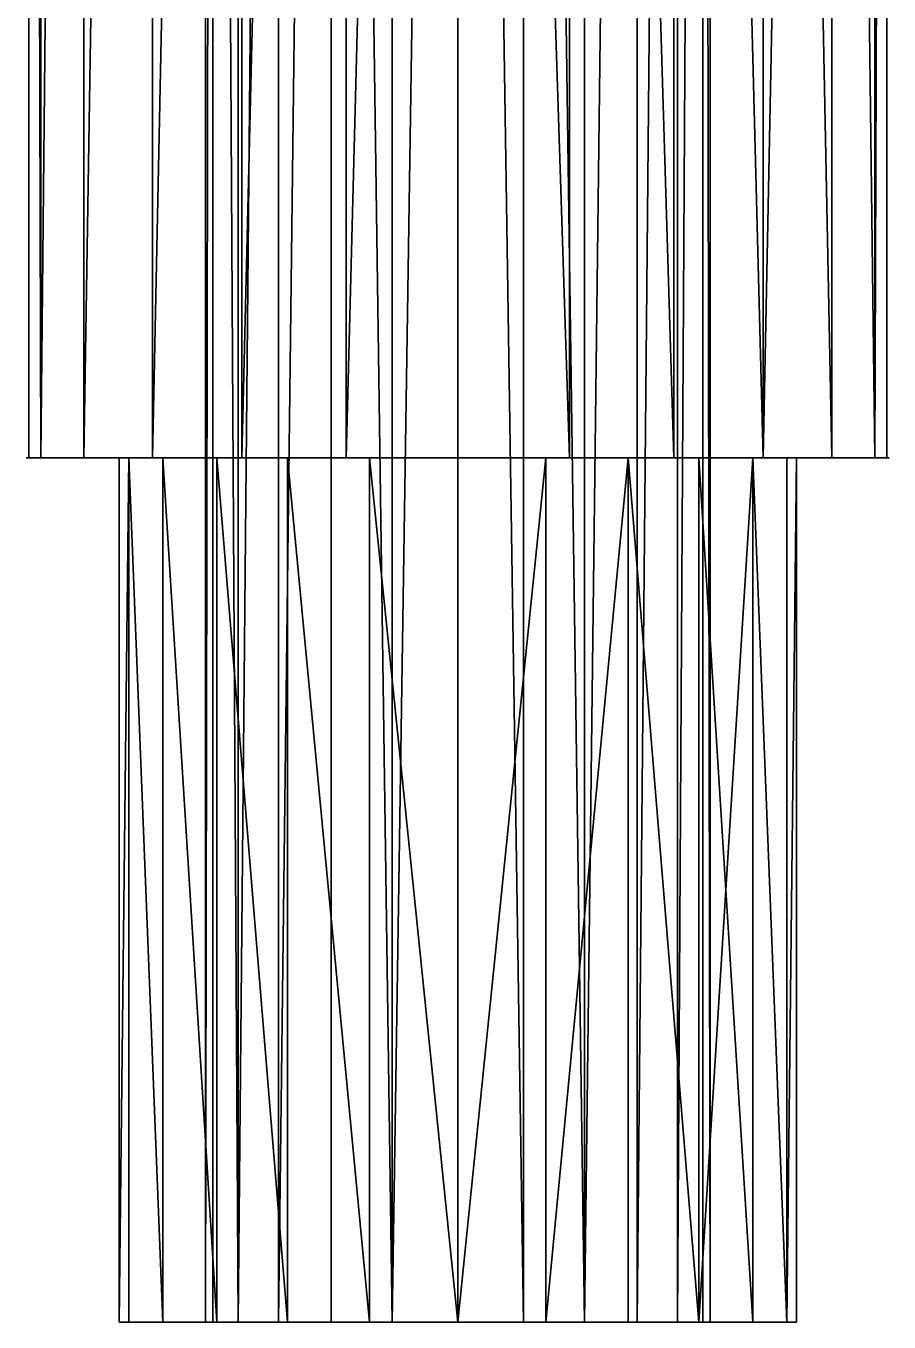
# Model space of a CAD drawing. Extents: x -0.5 to 0.5, y -1.49 to 1.51.
# Drawn here: x -0.505 to -0.005, y -1.493 to -0.743 of the extents above; entities that cross this region are included whole.
import ezdxf

# ---------------------------------------------------------------- set-up
doc = ezdxf.new("R2010")
doc.units = 0
doc.layers.get('0').update_dxf_attribs({"color": 13, "linetype": 'CONTINUOUS'})

msp = doc.modelspace()

# ---------------------------------------------------------------- linework, layer by layer
at = {"color": 73}
for p, q in [((-0.5031, 1.50665, 0.26172), (-0.5031, -0.99335, 0.26172)), ((-0.5031, 1.50665, 0.23828), (-0.5031, -0.99335, 0.23828)), ((-0.47115, 1.50665, 0.125), (-0.47115, -0.99335, 0.125)), ((-0.40083, -1.49335, 0.25502), (-0.40083, 1.00665, 0.25502)), ((-0.40083, -1.49335, 0.24498), (-0.40083, 1.00665, 0.24498)), ((-0.38182, -1.49335, 0.17658), (-0.38182, 1.00665, 0.17658)), ((-0.25465, -1.49335, 0.10316), (-0.25465, 1.00665, 0.10316)), ((-0.25465, 1.00665), (-0.25465, -0.99335)), ((-0.12748, -1.49335, 0.32342), (-0.12748, 1.00665, 0.32342)), ((-0.10847, -1.49335, 0.24498), (-0.10847, 1.00665, 0.24498)), ((-0.10847, -1.49335, 0.25502), (-0.10847, 1.00665, 0.25502)), ((-0.07787, 1.00665, 0.42678), (-0.07787, -0.99335, 0.42678)), ((-0.00619, 1.00665, 0.23828), (-0.00619, -0.99335, 0.23828)), ((-0.00619, 1.00665, 0.26172), (-0.00619, -0.99335, 0.26172)), ((-0.5031, -0.99335, 0.23828), (-0.5031, -0.99335, 0.26172)), ((-0.45083, -0.99335, 0.2583), (-0.45083, -0.99335, 0.2417)), ((-0.45083, -0.99335, 0.2583), (-0.45083, -1.49335, 0.2583)), ((-0.45083, -0.99335, 0.2417), (-0.45083, -1.49335, 0.2417)), ((-0.42549, -0.99335, 0.15136), (-0.42549, -1.49335, 0.15136)), ((-0.25465, -0.99335, 0.05273), (-0.25465, -1.49335, 0.05273)), ((-0.11516, -0.99335, 0.38949), (-0.11516, -1.49335, 0.38949)), ((-0.05847, -0.99335, 0.2417), (-0.05847, -0.99335, 0.2583)), ((-0.05847, -0.99335, 0.2417), (-0.05847, -1.49335, 0.2417)), ((-0.05847, -0.99335, 0.2583), (-0.05847, -1.49335, 0.2583)), ((-0.00619, -0.99335, 0.23828), (-0.00619, -0.99335, 0.26172)), ((-0.45083, -1.49335, 0.2583), (-0.45083, -1.49335, 0.2417)), ((-0.40083, -1.49335, 0.25502), (-0.40083, -1.49335, 0.24498)), ((-0.10847, -1.49335, 0.24498), (-0.10847, -1.49335, 0.25502)), ((-0.05847, -1.49335, 0.2417), (-0.05847, -1.49335, 0.2583))]:
    msp.add_line(p, q, dxfattribs=at)
for p, q in [((-0.49613, 1.50665, 0.1853), (-0.49613, -0.99335, 0.1853)), ((-0.49613, 1.50665, 0.3147), (-0.49613, -0.99335, 0.3147)), ((-0.47115, 1.50665, 0.375), (-0.47115, -0.99335, 0.375)), ((-0.43142, 1.50665, 0.07322), (-0.43142, -0.99335, 0.07322)), ((-0.43142, 1.50665, 0.42678), (-0.43142, -0.99335, 0.42678)), ((-0.37965, 1.50665, 0.03349), (-0.37965, -0.99335, 0.03349)), ((-0.37965, 1.50665, 0.46651), (-0.37965, -0.99335, 0.46651)), ((-0.31935, 1.50665, 0.49148), (-0.31935, -0.99335, 0.49148)), ((-0.31935, 1.50665, 0.00852), (-0.31935, -0.99335, 0.00852)), ((-0.39648, -1.49335, 0.288), (-0.39648, 1.00665, 0.288)), ((-0.39648, -1.49335, 0.212), (-0.39648, 1.00665, 0.212)), ((-0.38182, -1.49335, 0.32342), (-0.38182, 1.00665, 0.32342)), ((-0.35848, -1.49335, 0.35383), (-0.35848, 1.00665, 0.35383)), ((-0.35848, -1.49335, 0.14617), (-0.35848, 1.00665, 0.14617)), ((-0.32807, -1.49335, 0.37717), (-0.32807, 1.00665, 0.37717)), ((-0.32807, -1.49335, 0.12283), (-0.32807, 1.00665, 0.12283)), ((-0.29265, -1.49335, 0.39184), (-0.29265, 1.00665, 0.39184)), ((-0.29265, -1.49335, 0.10816), (-0.29265, 1.00665, 0.10816)), ((-0.25465, -1.49335, 0.39684), (-0.25465, 1.00665, 0.39684)), ((-0.25465, 1.00665, 0.5), (-0.25465, -0.99335, 0.5)), ((-0.21664, -1.49335, 0.39184), (-0.21664, 1.00665, 0.39184)), ((-0.21664, -1.49335, 0.10816), (-0.21664, 1.00665, 0.10816)), ((-0.18994, 1.00665, 0.49148), (-0.18994, -0.99335, 0.49148)), ((-0.18994, 1.00665, 0.00852), (-0.18994, -0.99335, 0.00852)), ((-0.18123, -1.49335, 0.37717), (-0.18123, 1.00665, 0.37717)), ((-0.18123, -1.49335, 0.12283), (-0.18123, 1.00665, 0.12283)), ((-0.15082, -1.49335, 0.35383), (-0.15082, 1.00665, 0.35383)), ((-0.15082, -1.49335, 0.14617), (-0.15082, 1.00665, 0.14617)), ((-0.12965, 1.00665, 0.46651), (-0.12965, -0.99335, 0.46651)), ((-0.12965, 1.00665, 0.03349), (-0.12965, -0.99335, 0.03349)), ((-0.12748, -1.49335, 0.17658), (-0.12748, 1.00665, 0.17658)), ((-0.11281, -1.49335, 0.212), (-0.11281, 1.00665, 0.212)), ((-0.11281, -1.49335, 0.288), (-0.11281, 1.00665, 0.288)), ((-0.07787, 1.00665, 0.07322), (-0.07787, -0.99335, 0.07322)), ((-0.03814, 1.00665, 0.375), (-0.03814, -0.99335, 0.375)), ((-0.03814, 1.00665, 0.125), (-0.03814, -0.99335, 0.125)), ((-0.01317, 1.00665, 0.1853), (-0.01317, -0.99335, 0.1853)), ((-0.01317, 1.00665, 0.3147), (-0.01317, -0.99335, 0.3147)), ((-0.4452, -0.99335, 0.30106), (-0.4452, -1.49335, 0.30106)), ((-0.4452, -0.99335, 0.19894), (-0.4452, -1.49335, 0.19894)), ((-0.42549, -0.99335, 0.34864), (-0.42549, -1.49335, 0.34864)), ((-0.39414, -0.99335, 0.38949), (-0.39414, -1.49335, 0.38949)), ((-0.39414, -0.99335, 0.11051), (-0.39414, -1.49335, 0.11051)), ((-0.35328, -0.99335, 0.42084), (-0.35328, -1.49335, 0.42084)), ((-0.35328, -0.99335, 0.07916), (-0.35328, -1.49335, 0.07916)), ((-0.30571, -0.99335, 0.44055), (-0.30571, -1.49335, 0.44055)), ((-0.30571, -0.99335, 0.05945), (-0.30571, -1.49335, 0.05945)), ((-0.25465, -0.99335, 0.44727), (-0.25465, -1.49335, 0.44727)), ((-0.20359, -0.99335, 0.05945), (-0.20359, -1.49335, 0.05945)), ((-0.20359, -0.99335, 0.44055), (-0.20359, -1.49335, 0.44055)), ((-0.15601, -0.99335, 0.07916), (-0.15601, -1.49335, 0.07916)), ((-0.15601, -0.99335, 0.42084), (-0.15601, -1.49335, 0.42084)), ((-0.11516, -0.99335, 0.11051), (-0.11516, -1.49335, 0.11051)), ((-0.08381, -0.99335, 0.15136), (-0.08381, -1.49335, 0.15136)), ((-0.08381, -0.99335, 0.34864), (-0.08381, -1.49335, 0.34864)), ((-0.0641, -0.99335, 0.19894), (-0.0641, -1.49335, 0.19894)), ((-0.0641, -0.99335, 0.30106), (-0.0641, -1.49335, 0.30106))]:
    msp.add_line(p, q)
for points in [[(-0.05847, -0.99335, 0.2583), (-0.0641, -0.99335, 0.30106), (-0.08381, -0.99335, 0.34864), (-0.11516, -0.99335, 0.38949), (-0.15601, -0.99335, 0.42084), (-0.20359, -0.99335, 0.44055), (-0.25465, -0.99335, 0.44727), (-0.30571, -0.99335, 0.44055), (-0.35328, -0.99335, 0.42084), (-0.39414, -0.99335, 0.38949), (-0.42549, -0.99335, 0.34864), (-0.4452, -0.99335, 0.30106), (-0.45083, -0.99335, 0.2583)], [(-0.45083, -0.99335, 0.2417), (-0.4452, -0.99335, 0.19894), (-0.42549, -0.99335, 0.15136), (-0.39414, -0.99335, 0.11051), (-0.35328, -0.99335, 0.07916), (-0.30571, -0.99335, 0.05945), (-0.25465, -0.99335, 0.05273)], [(-0.25465, -0.99335, 0.05273), (-0.20359, -0.99335, 0.05945), (-0.15601, -0.99335, 0.07916), (-0.11516, -0.99335, 0.11051), (-0.08381, -0.99335, 0.15136), (-0.0641, -0.99335, 0.19894), (-0.05847, -0.99335, 0.2417)], [(-0.05847, -1.49335, 0.2583), (-0.0641, -1.49335, 0.30106), (-0.08381, -1.49335, 0.34864), (-0.11516, -1.49335, 0.38949), (-0.15601, -1.49335, 0.42084), (-0.20359, -1.49335, 0.44055), (-0.25465, -1.49335, 0.44727), (-0.30571, -1.49335, 0.44055), (-0.35328, -1.49335, 0.42084), (-0.39414, -1.49335, 0.38949), (-0.42549, -1.49335, 0.34864), (-0.4452, -1.49335, 0.30106), (-0.45083, -1.49335, 0.2583)], [(-0.45083, -1.49335, 0.2417), (-0.4452, -1.49335, 0.19894), (-0.42549, -1.49335, 0.15136), (-0.39414, -1.49335, 0.11051), (-0.35328, -1.49335, 0.07916), (-0.30571, -1.49335, 0.05945), (-0.25465, -1.49335, 0.05273)], [(-0.10847, -1.49335, 0.25502), (-0.11281, -1.49335, 0.288), (-0.12748, -1.49335, 0.32342), (-0.15082, -1.49335, 0.35383), (-0.18123, -1.49335, 0.37717), (-0.21664, -1.49335, 0.39184), (-0.25465, -1.49335, 0.39684), (-0.29265, -1.49335, 0.39184), (-0.32807, -1.49335, 0.37717), (-0.35848, -1.49335, 0.35383), (-0.38182, -1.49335, 0.32342), (-0.39648, -1.49335, 0.288), (-0.40083, -1.49335, 0.25502)], [(-0.40083, -1.49335, 0.24498), (-0.39648, -1.49335, 0.212), (-0.38182, -1.49335, 0.17658), (-0.35848, -1.49335, 0.14617), (-0.32807, -1.49335, 0.12283), (-0.29265, -1.49335, 0.10816), (-0.25465, -1.49335, 0.10316)], [(-0.25465, -1.49335, 0.05273), (-0.20359, -1.49335, 0.05945), (-0.15601, -1.49335, 0.07916), (-0.11516, -1.49335, 0.11051), (-0.08381, -1.49335, 0.15136), (-0.0641, -1.49335, 0.19894), (-0.05847, -1.49335, 0.2417)], [(-0.25465, -1.49335, 0.10316), (-0.21664, -1.49335, 0.10816), (-0.18123, -1.49335, 0.12283), (-0.15082, -1.49335, 0.14617), (-0.12748, -1.49335, 0.17658), (-0.11281, -1.49335, 0.212), (-0.10847, -1.49335, 0.24498)]]:
    msp.add_polyline3d(points, dxfattribs=at)
at = {"color": 73, "extrusion": (1.44867e-15, 1, 8.72636e-17)}
msp.add_arc((0.25465, 0.25, -0.99335), 0.25, 357.29815, 2.70185, dxfattribs=at)
at = {"color": 73, "extrusion": (1.44867e-15, 1, -8.72636e-17)}
msp.add_arc((0.25465, 0.25, -0.99335), 0.25, 2.70185, 177.29815, dxfattribs=at)
at = {"color": 73, "extrusion": (3.88578e-16, 1, 0)}
msp.add_arc((0.25465, 0.25, -0.99335), 0.25, 270, 357.29815, dxfattribs=at)
at = {"color": 73, "extrusion": (-6.52249e-15, 1, 3.1952e-16)}
msp.add_arc((0.25465, 0.25, -0.99335), 0.25, 182.70185, 270, dxfattribs=at)

# ---------------------------------------------------------------- meshes
at = {"color": 73}
mesh = msp.add_polyface(dxfattribs=at)
corners = [(-0.49613, -0.99335, 0.3147), (-0.5031, 1.50665, 0.26172), (-0.5031, -0.99335, 0.26172), (-0.49613, 1.50665, 0.3147)]
mesh.append_faces([[corners[k] for k in face] for face in [(0, 1, 2), (1, 0, 3)]], dxfattribs={"vtx0": -1, "color": 73})
mesh = msp.add_polyface(dxfattribs=at)
corners = [(-0.5031, 1.50665, 0.26172), (-0.5031, -0.99335, 0.23828), (-0.5031, -0.99335, 0.26172), (-0.5031, 1.50665, 0.23828)]
mesh.append_faces([[corners[k] for k in face] for face in [(0, 1, 2), (1, 0, 3)]], dxfattribs={"vtx0": -1, "color": 73})
mesh = msp.add_polyface(dxfattribs=at)
corners = [(-0.5031, 1.50665, 0.23828), (-0.49613, -0.99335, 0.1853), (-0.5031, -0.99335, 0.23828), (-0.49613, 1.50665, 0.1853)]
mesh.append_faces([[corners[k] for k in face] for face in [(0, 1, 2), (1, 0, 3)]], dxfattribs={"vtx0": -1, "color": 73})
mesh = msp.add_polyface(dxfattribs=at)
corners = [(-0.49613, -0.99335, 0.1853), (-0.47115, 1.50665, 0.125), (-0.47115, -0.99335, 0.125), (-0.49613, 1.50665, 0.1853)]
mesh.append_faces([[corners[k] for k in face] for face in [(0, 1, 2), (1, 0, 3)]], dxfattribs={"vtx0": -1, "color": 73})
mesh = msp.add_polyface(dxfattribs=at)
corners = [(-0.47115, 1.50665, 0.375), (-0.49613, -0.99335, 0.3147), (-0.47115, -0.99335, 0.375), (-0.49613, 1.50665, 0.3147)]
mesh.append_faces([[corners[k] for k in face] for face in [(0, 1, 2), (1, 0, 3)]], dxfattribs={"vtx0": -1, "color": 73})
mesh = msp.add_polyface(dxfattribs=at)
corners = [(-0.47115, -0.99335, 0.125), (-0.43142, 1.50665, 0.07322), (-0.43142, -0.99335, 0.07322), (-0.47115, 1.50665, 0.125)]
mesh.append_faces([[corners[k] for k in face] for face in [(0, 1, 2), (1, 0, 3)]], dxfattribs={"vtx0": -1, "color": 73})
mesh = msp.add_polyface(dxfattribs=at)
corners = [(-0.43142, 1.50665, 0.42678), (-0.47115, -0.99335, 0.375), (-0.43142, -0.99335, 0.42678), (-0.47115, 1.50665, 0.375)]
mesh.append_faces([[corners[k] for k in face] for face in [(0, 1, 2), (1, 0, 3)]], dxfattribs={"vtx0": -1, "color": 73})
mesh = msp.add_polyface(dxfattribs=at)
corners = [(-0.37965, 1.50665, 0.03349), (-0.43142, -0.99335, 0.07322), (-0.43142, 1.50665, 0.07322), (-0.37965, -0.99335, 0.03349)]
mesh.append_faces([[corners[k] for k in face] for face in [(0, 1, 2), (1, 0, 3)]], dxfattribs={"vtx0": -1, "color": 73})
mesh = msp.add_polyface(dxfattribs=at)
corners = [(-0.43142, -0.99335, 0.42678), (-0.37965, 1.50665, 0.46651), (-0.43142, 1.50665, 0.42678), (-0.37965, -0.99335, 0.46651)]
mesh.append_faces([[corners[k] for k in face] for face in [(0, 1, 2), (1, 0, 3)]], dxfattribs={"vtx0": -1, "color": 73})
mesh = msp.add_polyface(dxfattribs=at)
corners = [(-0.31935, 1.50665, 0.00852), (-0.37965, -0.99335, 0.03349), (-0.37965, 1.50665, 0.03349), (-0.31935, -0.99335, 0.00852)]
mesh.append_faces([[corners[k] for k in face] for face in [(0, 1, 2), (1, 0, 3)]], dxfattribs={"vtx0": -1, "color": 73})
mesh = msp.add_polyface(dxfattribs=at)
corners = [(-0.37965, -0.99335, 0.46651), (-0.31935, 1.50665, 0.49148), (-0.37965, 1.50665, 0.46651), (-0.31935, -0.99335, 0.49148)]
mesh.append_faces([[corners[k] for k in face] for face in [(0, 1, 2), (1, 0, 3)]], dxfattribs={"vtx0": -1, "color": 73})
mesh = msp.add_polyface(dxfattribs=at)
corners = [(-0.31935, -0.99335, 0.49148), (-0.25465, 1.50665, 0.5), (-0.31935, 1.50665, 0.49148), (-0.25465, -0.99335, 0.5), (-0.25465, 1.00665, 0.5)]
mesh.append_faces([[corners[k] for k in face] for face in [(0, 1, 2), (1, 3, 4)]], dxfattribs={"vtx0": -1, "color": 73})
mesh.append_faces([[corners[k] for k in face] for face in [(1, 0, 3)]], dxfattribs={"vtx0": -1, "vtx2": -1, "color": 73})
mesh = msp.add_polyface(dxfattribs=at)
corners = [(-0.25465, 1.50665), (-0.31935, -0.99335, 0.00852), (-0.31935, 1.50665, 0.00852), (-0.25465, -0.99335), (-0.25465, 1.00665)]
mesh.append_faces([[corners[k] for k in face] for face in [(0, 1, 2), (3, 0, 4)]], dxfattribs={"vtx0": -1, "color": 73})
mesh.append_faces([[corners[k] for k in face] for face in [(1, 0, 3)]], dxfattribs={"vtx0": -1, "vtx1": -1, "color": 73})
mesh = msp.add_polyface(dxfattribs=at)
corners = [(-0.40083, -1.49335, 0.25502), (-0.39648, 1.00665, 0.288), (-0.39648, -1.49335, 0.288), (-0.40083, 1.00665, 0.25502)]
mesh.append_faces([[corners[k] for k in face] for face in [(0, 1, 2), (1, 0, 3)]], dxfattribs={"vtx0": -1, "color": 73})
mesh = msp.add_polyface(dxfattribs=at)
corners = [(-0.40083, 1.00665, 0.24498), (-0.40083, -1.49335, 0.25502), (-0.40083, -1.49335, 0.24498), (-0.40083, 1.00665, 0.25502)]
mesh.append_faces([[corners[k] for k in face] for face in [(0, 1, 2), (1, 0, 3)]], dxfattribs={"vtx0": -1, "color": 73})
mesh = msp.add_polyface(dxfattribs=at)
corners = [(-0.39648, 1.00665, 0.212), (-0.40083, -1.49335, 0.24498), (-0.39648, -1.49335, 0.212), (-0.40083, 1.00665, 0.24498)]
mesh.append_faces([[corners[k] for k in face] for face in [(0, 1, 2), (1, 0, 3)]], dxfattribs={"vtx0": -1, "color": 73})
mesh = msp.add_polyface(dxfattribs=at)
corners = [(-0.39648, 1.00665, 0.288), (-0.38182, -1.49335, 0.32342), (-0.39648, -1.49335, 0.288), (-0.38182, 1.00665, 0.32342)]
mesh.append_faces([[corners[k] for k in face] for face in [(0, 1, 2), (1, 0, 3)]], dxfattribs={"vtx0": -1, "color": 73})
mesh = msp.add_polyface(dxfattribs=at)
corners = [(-0.38182, -1.49335, 0.17658), (-0.39648, 1.00665, 0.212), (-0.39648, -1.49335, 0.212), (-0.38182, 1.00665, 0.17658)]
mesh.append_faces([[corners[k] for k in face] for face in [(0, 1, 2), (1, 0, 3)]], dxfattribs={"vtx0": -1, "color": 73})
mesh = msp.add_polyface(dxfattribs=at)
corners = [(-0.38182, -1.49335, 0.32342), (-0.35848, 1.00665, 0.35383), (-0.35848, -1.49335, 0.35383), (-0.38182, 1.00665, 0.32342)]
mesh.append_faces([[corners[k] for k in face] for face in [(0, 1, 2), (1, 0, 3)]], dxfattribs={"vtx0": -1, "color": 73})
mesh = msp.add_polyface(dxfattribs=at)
corners = [(-0.35848, 1.00665, 0.14617), (-0.38182, -1.49335, 0.17658), (-0.35848, -1.49335, 0.14617), (-0.38182, 1.00665, 0.17658)]
mesh.append_faces([[corners[k] for k in face] for face in [(0, 1, 2), (1, 0, 3)]], dxfattribs={"vtx0": -1, "color": 73})
mesh = msp.add_polyface(dxfattribs=at)
corners = [(-0.32807, 1.00665, 0.37717), (-0.35848, -1.49335, 0.35383), (-0.35848, 1.00665, 0.35383), (-0.32807, -1.49335, 0.37717)]
mesh.append_faces([[corners[k] for k in face] for face in [(0, 1, 2), (1, 0, 3)]], dxfattribs={"vtx0": -1, "color": 73})
mesh = msp.add_polyface(dxfattribs=at)
corners = [(-0.35848, -1.49335, 0.14617), (-0.32807, 1.00665, 0.12283), (-0.35848, 1.00665, 0.14617), (-0.32807, -1.49335, 0.12283)]
mesh.append_faces([[corners[k] for k in face] for face in [(0, 1, 2), (1, 0, 3)]], dxfattribs={"vtx0": -1, "color": 73})
mesh = msp.add_polyface(dxfattribs=at)
corners = [(-0.32807, 1.00665, 0.37717), (-0.29265, -1.49335, 0.39184), (-0.32807, -1.49335, 0.37717), (-0.29265, 1.00665, 0.39184)]
mesh.append_faces([[corners[k] for k in face] for face in [(0, 1, 2), (1, 0, 3)]], dxfattribs={"vtx0": -1, "color": 73})
mesh = msp.add_polyface(dxfattribs=at)
corners = [(-0.29265, -1.49335, 0.10816), (-0.32807, 1.00665, 0.12283), (-0.32807, -1.49335, 0.12283), (-0.29265, 1.00665, 0.10816)]
mesh.append_faces([[corners[k] for k in face] for face in [(0, 1, 2), (1, 0, 3)]], dxfattribs={"vtx0": -1, "color": 73})
mesh = msp.add_polyface(dxfattribs=at)
corners = [(-0.25465, 1.00665, 0.39684), (-0.29265, -1.49335, 0.39184), (-0.29265, 1.00665, 0.39184), (-0.25465, -1.49335, 0.39684)]
mesh.append_faces([[corners[k] for k in face] for face in [(0, 1, 2), (1, 0, 3)]], dxfattribs={"vtx0": -1, "color": 73})
mesh = msp.add_polyface(dxfattribs=at)
corners = [(-0.29265, -1.49335, 0.10816), (-0.25465, 1.00665, 0.10316), (-0.29265, 1.00665, 0.10816), (-0.25465, -1.49335, 0.10316)]
mesh.append_faces([[corners[k] for k in face] for face in [(0, 1, 2), (1, 0, 3)]], dxfattribs={"vtx0": -1, "color": 73})
mesh = msp.add_polyface(dxfattribs=at)
corners = [(-0.18994, -0.99335, 0.49148), (-0.25465, 1.00665, 0.5), (-0.25465, -0.99335, 0.5), (-0.18994, 1.00665, 0.49148)]
mesh.append_faces([[corners[k] for k in face] for face in [(0, 1, 2), (1, 0, 3)]], dxfattribs={"vtx0": -1, "color": 73})
mesh = msp.add_polyface(dxfattribs=at)
corners = [(-0.25465, 1.00665), (-0.18994, -0.99335, 0.00852), (-0.25465, -0.99335), (-0.18994, 1.00665, 0.00852)]
mesh.append_faces([[corners[k] for k in face] for face in [(0, 1, 2), (1, 0, 3)]], dxfattribs={"vtx0": -1, "color": 73})
mesh = msp.add_polyface(dxfattribs=at)
corners = [(-0.25465, 1.00665, 0.39684), (-0.21664, -1.49335, 0.39184), (-0.25465, -1.49335, 0.39684), (-0.21664, 1.00665, 0.39184)]
mesh.append_faces([[corners[k] for k in face] for face in [(0, 1, 2), (1, 0, 3)]], dxfattribs={"vtx0": -1, "color": 73})
mesh = msp.add_polyface(dxfattribs=at)
corners = [(-0.21664, -1.49335, 0.10816), (-0.25465, 1.00665, 0.10316), (-0.25465, -1.49335, 0.10316), (-0.21664, 1.00665, 0.10816)]
mesh.append_faces([[corners[k] for k in face] for face in [(0, 1, 2), (1, 0, 3)]], dxfattribs={"vtx0": -1, "color": 73})
mesh = msp.add_polyface(dxfattribs=at)
corners = [(-0.21664, 1.00665, 0.39184), (-0.18123, -1.49335, 0.37717), (-0.21664, -1.49335, 0.39184), (-0.18123, 1.00665, 0.37717)]
mesh.append_faces([[corners[k] for k in face] for face in [(0, 1, 2), (1, 0, 3)]], dxfattribs={"vtx0": -1, "color": 73})
mesh = msp.add_polyface(dxfattribs=at)
corners = [(-0.18123, -1.49335, 0.12283), (-0.21664, 1.00665, 0.10816), (-0.21664, -1.49335, 0.10816), (-0.18123, 1.00665, 0.12283)]
mesh.append_faces([[corners[k] for k in face] for face in [(0, 1, 2), (1, 0, 3)]], dxfattribs={"vtx0": -1, "color": 73})
mesh = msp.add_polyface(dxfattribs=at)
corners = [(-0.18994, 1.00665, 0.00852), (-0.12965, -0.99335, 0.03349), (-0.18994, -0.99335, 0.00852), (-0.12965, 1.00665, 0.03349)]
mesh.append_faces([[corners[k] for k in face] for face in [(0, 1, 2), (1, 0, 3)]], dxfattribs={"vtx0": -1, "color": 73})
mesh = msp.add_polyface(dxfattribs=at)
corners = [(-0.12965, -0.99335, 0.46651), (-0.18994, 1.00665, 0.49148), (-0.18994, -0.99335, 0.49148), (-0.12965, 1.00665, 0.46651)]
mesh.append_faces([[corners[k] for k in face] for face in [(0, 1, 2), (1, 0, 3)]], dxfattribs={"vtx0": -1, "color": 73})
mesh = msp.add_polyface(dxfattribs=at)
corners = [(-0.15082, 1.00665, 0.35383), (-0.18123, -1.49335, 0.37717), (-0.18123, 1.00665, 0.37717), (-0.15082, -1.49335, 0.35383)]
mesh.append_faces([[corners[k] for k in face] for face in [(0, 1, 2), (1, 0, 3)]], dxfattribs={"vtx0": -1, "color": 73})
mesh = msp.add_polyface(dxfattribs=at)
corners = [(-0.18123, -1.49335, 0.12283), (-0.15082, 1.00665, 0.14617), (-0.18123, 1.00665, 0.12283), (-0.15082, -1.49335, 0.14617)]
mesh.append_faces([[corners[k] for k in face] for face in [(0, 1, 2), (1, 0, 3)]], dxfattribs={"vtx0": -1, "color": 73})
mesh = msp.add_polyface(dxfattribs=at)
corners = [(-0.15082, -1.49335, 0.35383), (-0.12748, 1.00665, 0.32342), (-0.12748, -1.49335, 0.32342), (-0.15082, 1.00665, 0.35383)]
mesh.append_faces([[corners[k] for k in face] for face in [(0, 1, 2), (1, 0, 3)]], dxfattribs={"vtx0": -1, "color": 73})
mesh = msp.add_polyface(dxfattribs=at)
corners = [(-0.12748, 1.00665, 0.17658), (-0.15082, -1.49335, 0.14617), (-0.12748, -1.49335, 0.17658), (-0.15082, 1.00665, 0.14617)]
mesh.append_faces([[corners[k] for k in face] for face in [(0, 1, 2), (1, 0, 3)]], dxfattribs={"vtx0": -1, "color": 73})
mesh = msp.add_polyface(dxfattribs=at)
corners = [(-0.12965, 1.00665, 0.03349), (-0.07787, -0.99335, 0.07322), (-0.12965, -0.99335, 0.03349), (-0.07787, 1.00665, 0.07322)]
mesh.append_faces([[corners[k] for k in face] for face in [(0, 1, 2), (1, 0, 3)]], dxfattribs={"vtx0": -1, "color": 73})
mesh = msp.add_polyface(dxfattribs=at)
corners = [(-0.07787, -0.99335, 0.42678), (-0.12965, 1.00665, 0.46651), (-0.12965, -0.99335, 0.46651), (-0.07787, 1.00665, 0.42678)]
mesh.append_faces([[corners[k] for k in face] for face in [(0, 1, 2), (1, 0, 3)]], dxfattribs={"vtx0": -1, "color": 73})
mesh = msp.add_polyface(dxfattribs=at)
corners = [(-0.12748, -1.49335, 0.32342), (-0.11281, 1.00665, 0.288), (-0.11281, -1.49335, 0.288), (-0.12748, 1.00665, 0.32342)]
mesh.append_faces([[corners[k] for k in face] for face in [(0, 1, 2), (1, 0, 3)]], dxfattribs={"vtx0": -1, "color": 73})
mesh = msp.add_polyface(dxfattribs=at)
corners = [(-0.11281, 1.00665, 0.212), (-0.12748, -1.49335, 0.17658), (-0.11281, -1.49335, 0.212), (-0.12748, 1.00665, 0.17658)]
mesh.append_faces([[corners[k] for k in face] for face in [(0, 1, 2), (1, 0, 3)]], dxfattribs={"vtx0": -1, "color": 73})
mesh = msp.add_polyface(dxfattribs=at)
corners = [(-0.10847, -1.49335, 0.24498), (-0.11281, 1.00665, 0.212), (-0.11281, -1.49335, 0.212), (-0.10847, 1.00665, 0.24498)]
mesh.append_faces([[corners[k] for k in face] for face in [(0, 1, 2), (1, 0, 3)]], dxfattribs={"vtx0": -1, "color": 73})
mesh = msp.add_polyface(dxfattribs=at)
corners = [(-0.11281, 1.00665, 0.288), (-0.10847, -1.49335, 0.25502), (-0.11281, -1.49335, 0.288), (-0.10847, 1.00665, 0.25502)]
mesh.append_faces([[corners[k] for k in face] for face in [(0, 1, 2), (1, 0, 3)]], dxfattribs={"vtx0": -1, "color": 73})
mesh = msp.add_polyface(dxfattribs=at)
corners = [(-0.10847, 1.00665, 0.25502), (-0.10847, -1.49335, 0.24498), (-0.10847, -1.49335, 0.25502), (-0.10847, 1.00665, 0.24498)]
mesh.append_faces([[corners[k] for k in face] for face in [(0, 1, 2), (1, 0, 3)]], dxfattribs={"vtx0": -1, "color": 73})
mesh = msp.add_polyface(dxfattribs=at)
corners = [(-0.03814, 1.00665, 0.375), (-0.07787, -0.99335, 0.42678), (-0.03814, -0.99335, 0.375), (-0.07787, 1.00665, 0.42678)]
mesh.append_faces([[corners[k] for k in face] for face in [(0, 1, 2), (1, 0, 3)]], dxfattribs={"vtx0": -1, "color": 73})
mesh = msp.add_polyface(dxfattribs=at)
corners = [(-0.07787, 1.00665, 0.07322), (-0.03814, -0.99335, 0.125), (-0.07787, -0.99335, 0.07322), (-0.03814, 1.00665, 0.125)]
mesh.append_faces([[corners[k] for k in face] for face in [(0, 1, 2), (1, 0, 3)]], dxfattribs={"vtx0": -1, "color": 73})
mesh = msp.add_polyface(dxfattribs=at)
corners = [(-0.03814, 1.00665, 0.125), (-0.01317, -0.99335, 0.1853), (-0.03814, -0.99335, 0.125), (-0.01317, 1.00665, 0.1853)]
mesh.append_faces([[corners[k] for k in face] for face in [(0, 1, 2), (1, 0, 3)]], dxfattribs={"vtx0": -1, "color": 73})
mesh = msp.add_polyface(dxfattribs=at)
corners = [(-0.01317, -0.99335, 0.3147), (-0.03814, 1.00665, 0.375), (-0.03814, -0.99335, 0.375), (-0.01317, 1.00665, 0.3147)]
mesh.append_faces([[corners[k] for k in face] for face in [(0, 1, 2), (1, 0, 3)]], dxfattribs={"vtx0": -1, "color": 73})
mesh = msp.add_polyface(dxfattribs=at)
corners = [(-0.01317, -0.99335, 0.1853), (-0.00619, 1.00665, 0.23828), (-0.00619, -0.99335, 0.23828), (-0.01317, 1.00665, 0.1853)]
mesh.append_faces([[corners[k] for k in face] for face in [(0, 1, 2), (1, 0, 3)]], dxfattribs={"vtx0": -1, "color": 73})
mesh = msp.add_polyface(dxfattribs=at)
corners = [(-0.00619, 1.00665, 0.26172), (-0.01317, -0.99335, 0.3147), (-0.00619, -0.99335, 0.26172), (-0.01317, 1.00665, 0.3147)]
mesh.append_faces([[corners[k] for k in face] for face in [(0, 1, 2), (1, 0, 3)]], dxfattribs={"vtx0": -1, "color": 73})
mesh = msp.add_polyface(dxfattribs=at)
corners = [(-0.00619, 1.00665, 0.23828), (-0.00619, -0.99335, 0.26172), (-0.00619, -0.99335, 0.23828), (-0.00619, 1.00665, 0.26172)]
mesh.append_faces([[corners[k] for k in face] for face in [(0, 1, 2), (1, 0, 3)]], dxfattribs={"vtx0": -1, "color": 73})
mesh = msp.add_polyface(dxfattribs=at)
corners = [(-0.5031, -0.99335, 0.26172), (-0.50465, -0.99335, 0.25), (-0.5031, -0.99335, 0.23828)]
mesh.append_faces([[corners[k] for k in face] for face in [(0, 1, 2)]], dxfattribs={"color": 73})
mesh = msp.add_polyface(dxfattribs=at)
corners = [(-0.18994, -0.99335, 0.00852), (-0.31935, -0.99335, 0.00852), (-0.25465, -0.99335), (-0.12965, -0.99335, 0.03349), (-0.37965, -0.99335, 0.03349), (-0.07787, -0.99335, 0.07322), (-0.25465, -0.99335, 0.05273), (-0.20359, -0.99335, 0.05945), (-0.15601, -0.99335, 0.07916), (-0.03814, -0.99335, 0.125), (-0.11516, -0.99335, 0.11051), (-0.08381, -0.99335, 0.15136), (-0.01317, -0.99335, 0.1853), (-0.0641, -0.99335, 0.19894), (-0.00619, -0.99335, 0.23828), (-0.05847, -0.99335, 0.2417), (-0.00619, -0.99335, 0.26172), (-0.05847, -0.99335, 0.2583), (-0.0641, -0.99335, 0.30106), (-0.01317, -0.99335, 0.3147), (-0.08381, -0.99335, 0.34864), (-0.03814, -0.99335, 0.375), (-0.11516, -0.99335, 0.38949), (-0.07787, -0.99335, 0.42678), (-0.15601, -0.99335, 0.42084), (-0.20359, -0.99335, 0.44055), (-0.12965, -0.99335, 0.46651), (-0.25465, -0.99335, 0.44727), (-0.43142, -0.99335, 0.07322), (-0.30571, -0.99335, 0.05945), (-0.35328, -0.99335, 0.07916), (-0.47115, -0.99335, 0.125), (-0.39414, -0.99335, 0.11051), (-0.42549, -0.99335, 0.15136), (-0.49613, -0.99335, 0.1853), (-0.4452, -0.99335, 0.19894), (-0.5031, -0.99335, 0.23828), (-0.45083, -0.99335, 0.2417), (-0.5031, -0.99335, 0.26172), (-0.45083, -0.99335, 0.2583), (-0.4452, -0.99335, 0.30106), (-0.49613, -0.99335, 0.3147), (-0.42549, -0.99335, 0.34864), (-0.47115, -0.99335, 0.375), (-0.39414, -0.99335, 0.38949), (-0.43142, -0.99335, 0.42678), (-0.35328, -0.99335, 0.42084), (-0.30571, -0.99335, 0.44055), (-0.37965, -0.99335, 0.46651), (-0.18994, -0.99335, 0.49148), (-0.31935, -0.99335, 0.49148), (-0.25465, -0.99335, 0.5)]
mesh.append_faces([[corners[k] for k in face] for face in [(0, 1, 2), (50, 49, 51)]], dxfattribs={"vtx0": -1, "color": 73})
mesh.append_faces([[corners[k] for k in face] for face in [(1, 3, 4), (6, 5, 7), (7, 5, 8), (8, 9, 10), (10, 9, 11), (11, 12, 13), (13, 14, 15), (15, 16, 17), (17, 16, 18), (18, 19, 20), (20, 21, 22), (22, 23, 24), (24, 23, 25), (25, 26, 27), (28, 30, 31), (31, 33, 34), (34, 35, 36), (36, 37, 38), (38, 40, 41), (41, 42, 43), (43, 44, 45), (45, 47, 48), (48, 49, 50)]], dxfattribs={"vtx0": -1, "vtx1": -1, "color": 73})
mesh.append_faces([[corners[k] for k in face] for face in [(4, 5, 6), (48, 27, 26)]], dxfattribs={"vtx0": -1, "vtx1": -1, "vtx2": -1, "color": 73})
mesh.append_faces([[corners[k] for k in face] for face in [(1, 0, 3), (4, 3, 5), (8, 5, 9), (11, 9, 12), (13, 12, 14), (15, 14, 16), (18, 16, 19), (20, 19, 21), (22, 21, 23), (25, 23, 26), (6, 28, 4), (28, 6, 29), (28, 29, 30), (31, 30, 32), (31, 32, 33), (34, 33, 35), (36, 35, 37), (38, 37, 39), (38, 39, 40), (41, 40, 42), (43, 42, 44), (45, 44, 46), (45, 46, 47), (48, 47, 27), (48, 26, 49)]], dxfattribs={"vtx0": -1, "vtx2": -1, "color": 73})
mesh = msp.add_polyface(dxfattribs=at)
corners = [(-0.4452, -0.99335, 0.30106), (-0.45083, -1.49335, 0.2583), (-0.4452, -1.49335, 0.30106), (-0.45083, -0.99335, 0.2583)]
mesh.append_faces([[corners[k] for k in face] for face in [(0, 1, 2), (1, 0, 3)]], dxfattribs={"vtx0": -1, "color": 73})
mesh = msp.add_polyface(dxfattribs=at)
corners = [(-0.45083, -0.99335, 0.2583), (-0.45083, -1.49335, 0.2417), (-0.45083, -1.49335, 0.2583), (-0.45083, -0.99335, 0.2417)]
mesh.append_faces([[corners[k] for k in face] for face in [(0, 1, 2), (1, 0, 3)]], dxfattribs={"vtx0": -1, "color": 73})
mesh = msp.add_polyface(dxfattribs=at)
corners = [(-0.45083, -1.49335, 0.2417), (-0.4452, -0.99335, 0.19894), (-0.4452, -1.49335, 0.19894), (-0.45083, -0.99335, 0.2417)]
mesh.append_faces([[corners[k] for k in face] for face in [(0, 1, 2), (1, 0, 3)]], dxfattribs={"vtx0": -1, "color": 73})
mesh = msp.add_polyface(dxfattribs=at)
corners = [(-0.42549, -1.49335, 0.34864), (-0.4452, -0.99335, 0.30106), (-0.4452, -1.49335, 0.30106), (-0.42549, -0.99335, 0.34864)]
mesh.append_faces([[corners[k] for k in face] for face in [(0, 1, 2), (1, 0, 3)]], dxfattribs={"vtx0": -1, "color": 73})
mesh = msp.add_polyface(dxfattribs=at)
corners = [(-0.4452, -0.99335, 0.19894), (-0.42549, -1.49335, 0.15136), (-0.4452, -1.49335, 0.19894), (-0.42549, -0.99335, 0.15136)]
mesh.append_faces([[corners[k] for k in face] for face in [(0, 1, 2), (1, 0, 3)]], dxfattribs={"vtx0": -1, "color": 73})
mesh = msp.add_polyface(dxfattribs=at)
corners = [(-0.39414, -1.49335, 0.38949), (-0.42549, -0.99335, 0.34864), (-0.42549, -1.49335, 0.34864), (-0.39414, -0.99335, 0.38949)]
mesh.append_faces([[corners[k] for k in face] for face in [(0, 1, 2), (1, 0, 3)]], dxfattribs={"vtx0": -1, "color": 73})
mesh = msp.add_polyface(dxfattribs=at)
corners = [(-0.42549, -0.99335, 0.15136), (-0.39414, -1.49335, 0.11051), (-0.42549, -1.49335, 0.15136), (-0.39414, -0.99335, 0.11051)]
mesh.append_faces([[corners[k] for k in face] for face in [(0, 1, 2), (1, 0, 3)]], dxfattribs={"vtx0": -1, "color": 73})
mesh = msp.add_polyface(dxfattribs=at)
corners = [(-0.35328, -1.49335, 0.42084), (-0.39414, -0.99335, 0.38949), (-0.39414, -1.49335, 0.38949), (-0.35328, -0.99335, 0.42084)]
mesh.append_faces([[corners[k] for k in face] for face in [(0, 1, 2), (1, 0, 3)]], dxfattribs={"vtx0": -1, "color": 73})
mesh = msp.add_polyface(dxfattribs=at)
corners = [(-0.39414, -0.99335, 0.11051), (-0.35328, -1.49335, 0.07916), (-0.39414, -1.49335, 0.11051), (-0.35328, -0.99335, 0.07916)]
mesh.append_faces([[corners[k] for k in face] for face in [(0, 1, 2), (1, 0, 3)]], dxfattribs={"vtx0": -1, "color": 73})
mesh = msp.add_polyface(dxfattribs=at)
corners = [(-0.30571, -1.49335, 0.44055), (-0.35328, -0.99335, 0.42084), (-0.35328, -1.49335, 0.42084), (-0.30571, -0.99335, 0.44055)]
mesh.append_faces([[corners[k] for k in face] for face in [(0, 1, 2), (1, 0, 3)]], dxfattribs={"vtx0": -1, "color": 73})
mesh = msp.add_polyface(dxfattribs=at)
corners = [(-0.35328, -0.99335, 0.07916), (-0.30571, -1.49335, 0.05945), (-0.35328, -1.49335, 0.07916), (-0.30571, -0.99335, 0.05945)]
mesh.append_faces([[corners[k] for k in face] for face in [(0, 1, 2), (1, 0, 3)]], dxfattribs={"vtx0": -1, "color": 73})
mesh = msp.add_polyface(dxfattribs=at)
corners = [(-0.25465, -1.49335, 0.44727), (-0.30571, -0.99335, 0.44055), (-0.30571, -1.49335, 0.44055), (-0.25465, -0.99335, 0.44727)]
mesh.append_faces([[corners[k] for k in face] for face in [(0, 1, 2), (1, 0, 3)]], dxfattribs={"vtx0": -1, "color": 73})
mesh = msp.add_polyface(dxfattribs=at)
corners = [(-0.30571, -0.99335, 0.05945), (-0.25465, -1.49335, 0.05273), (-0.30571, -1.49335, 0.05945), (-0.25465, -0.99335, 0.05273)]
mesh.append_faces([[corners[k] for k in face] for face in [(0, 1, 2), (1, 0, 3)]], dxfattribs={"vtx0": -1, "color": 73})
mesh = msp.add_polyface(dxfattribs=at)
corners = [(-0.25465, -1.49335, 0.44727), (-0.20359, -0.99335, 0.44055), (-0.25465, -0.99335, 0.44727), (-0.20359, -1.49335, 0.44055)]
mesh.append_faces([[corners[k] for k in face] for face in [(0, 1, 2), (1, 0, 3)]], dxfattribs={"vtx0": -1, "color": 73})
mesh = msp.add_polyface(dxfattribs=at)
corners = [(-0.20359, -0.99335, 0.05945), (-0.25465, -1.49335, 0.05273), (-0.25465, -0.99335, 0.05273), (-0.20359, -1.49335, 0.05945)]
mesh.append_faces([[corners[k] for k in face] for face in [(0, 1, 2), (1, 0, 3)]], dxfattribs={"vtx0": -1, "color": 73})
mesh = msp.add_polyface(dxfattribs=at)
corners = [(-0.15601, -0.99335, 0.07916), (-0.20359, -1.49335, 0.05945), (-0.20359, -0.99335, 0.05945), (-0.15601, -1.49335, 0.07916)]
mesh.append_faces([[corners[k] for k in face] for face in [(0, 1, 2), (1, 0, 3)]], dxfattribs={"vtx0": -1, "color": 73})
mesh = msp.add_polyface(dxfattribs=at)
corners = [(-0.20359, -1.49335, 0.44055), (-0.15601, -0.99335, 0.42084), (-0.20359, -0.99335, 0.44055), (-0.15601, -1.49335, 0.42084)]
mesh.append_faces([[corners[k] for k in face] for face in [(0, 1, 2), (1, 0, 3)]], dxfattribs={"vtx0": -1, "color": 73})
mesh = msp.add_polyface(dxfattribs=at)
corners = [(-0.15601, -0.99335, 0.07916), (-0.11516, -1.49335, 0.11051), (-0.15601, -1.49335, 0.07916), (-0.11516, -0.99335, 0.11051)]
mesh.append_faces([[corners[k] for k in face] for face in [(0, 1, 2), (1, 0, 3)]], dxfattribs={"vtx0": -1, "color": 73})
mesh = msp.add_polyface(dxfattribs=at)
corners = [(-0.11516, -1.49335, 0.38949), (-0.15601, -0.99335, 0.42084), (-0.15601, -1.49335, 0.42084), (-0.11516, -0.99335, 0.38949)]
mesh.append_faces([[corners[k] for k in face] for face in [(0, 1, 2), (1, 0, 3)]], dxfattribs={"vtx0": -1, "color": 73})
mesh = msp.add_polyface(dxfattribs=at)
corners = [(-0.11516, -1.49335, 0.11051), (-0.08381, -0.99335, 0.15136), (-0.08381, -1.49335, 0.15136), (-0.11516, -0.99335, 0.11051)]
mesh.append_faces([[corners[k] for k in face] for face in [(0, 1, 2), (1, 0, 3)]], dxfattribs={"vtx0": -1, "color": 73})
mesh = msp.add_polyface(dxfattribs=at)
corners = [(-0.08381, -1.49335, 0.34864), (-0.11516, -0.99335, 0.38949), (-0.11516, -1.49335, 0.38949), (-0.08381, -0.99335, 0.34864)]
mesh.append_faces([[corners[k] for k in face] for face in [(0, 1, 2), (1, 0, 3)]], dxfattribs={"vtx0": -1, "color": 73})
mesh = msp.add_polyface(dxfattribs=at)
corners = [(-0.08381, -0.99335, 0.15136), (-0.0641, -1.49335, 0.19894), (-0.08381, -1.49335, 0.15136), (-0.0641, -0.99335, 0.19894)]
mesh.append_faces([[corners[k] for k in face] for face in [(0, 1, 2), (1, 0, 3)]], dxfattribs={"vtx0": -1, "color": 73})
mesh = msp.add_polyface(dxfattribs=at)
corners = [(-0.0641, -1.49335, 0.30106), (-0.08381, -0.99335, 0.34864), (-0.08381, -1.49335, 0.34864), (-0.0641, -0.99335, 0.30106)]
mesh.append_faces([[corners[k] for k in face] for face in [(0, 1, 2), (1, 0, 3)]], dxfattribs={"vtx0": -1, "color": 73})
mesh = msp.add_polyface(dxfattribs=at)
corners = [(-0.0641, -1.49335, 0.19894), (-0.05847, -0.99335, 0.2417), (-0.05847, -1.49335, 0.2417), (-0.0641, -0.99335, 0.19894)]
mesh.append_faces([[corners[k] for k in face] for face in [(0, 1, 2), (1, 0, 3)]], dxfattribs={"vtx0": -1, "color": 73})
mesh = msp.add_polyface(dxfattribs=at)
corners = [(-0.05847, -0.99335, 0.2583), (-0.0641, -1.49335, 0.30106), (-0.05847, -1.49335, 0.2583), (-0.0641, -0.99335, 0.30106)]
mesh.append_faces([[corners[k] for k in face] for face in [(0, 1, 2), (1, 0, 3)]], dxfattribs={"vtx0": -1, "color": 73})
mesh = msp.add_polyface(dxfattribs=at)
corners = [(-0.05847, -0.99335, 0.2417), (-0.05847, -1.49335, 0.2583), (-0.05847, -1.49335, 0.2417), (-0.05847, -0.99335, 0.2583)]
mesh.append_faces([[corners[k] for k in face] for face in [(0, 1, 2), (1, 0, 3)]], dxfattribs={"vtx0": -1, "color": 73})
mesh = msp.add_polyface(dxfattribs=at)
corners = [(-0.20359, -1.49335, 0.05945), (-0.30571, -1.49335, 0.05945), (-0.25465, -1.49335, 0.05273), (-0.15601, -1.49335, 0.07916), (-0.35328, -1.49335, 0.07916), (-0.11516, -1.49335, 0.11051), (-0.25465, -1.49335, 0.10316), (-0.21664, -1.49335, 0.10816), (-0.18123, -1.49335, 0.12283), (-0.08381, -1.49335, 0.15136), (-0.15082, -1.49335, 0.14617), (-0.12748, -1.49335, 0.17658), (-0.0641, -1.49335, 0.19894), (-0.11281, -1.49335, 0.212), (-0.05847, -1.49335, 0.2417), (-0.10847, -1.49335, 0.24498), (-0.05847, -1.49335, 0.2583), (-0.10847, -1.49335, 0.25502), (-0.11281, -1.49335, 0.288), (-0.0641, -1.49335, 0.30106), (-0.12748, -1.49335, 0.32342), (-0.08381, -1.49335, 0.34864), (-0.15082, -1.49335, 0.35383), (-0.11516, -1.49335, 0.38949), (-0.18123, -1.49335, 0.37717), (-0.21664, -1.49335, 0.39184), (-0.15601, -1.49335, 0.42084), (-0.25465, -1.49335, 0.39684), (-0.35328, -1.49335, 0.42084), (-0.30571, -1.49335, 0.44055), (-0.20359, -1.49335, 0.44055), (-0.25465, -1.49335, 0.44727), (-0.39414, -1.49335, 0.11051), (-0.29265, -1.49335, 0.10816), (-0.32807, -1.49335, 0.12283), (-0.42549, -1.49335, 0.15136), (-0.35848, -1.49335, 0.14617), (-0.38182, -1.49335, 0.17658), (-0.4452, -1.49335, 0.19894), (-0.39648, -1.49335, 0.212), (-0.45083, -1.49335, 0.2417), (-0.40083, -1.49335, 0.24498), (-0.45083, -1.49335, 0.2583), (-0.40083, -1.49335, 0.25502), (-0.39648, -1.49335, 0.288), (-0.4452, -1.49335, 0.30106), (-0.38182, -1.49335, 0.32342), (-0.42549, -1.49335, 0.34864), (-0.35848, -1.49335, 0.35383), (-0.39414, -1.49335, 0.38949), (-0.32807, -1.49335, 0.37717), (-0.29265, -1.49335, 0.39184)]
mesh.append_faces([[corners[k] for k in face] for face in [(0, 1, 2), (29, 30, 31)]], dxfattribs={"vtx0": -1, "color": 73})
mesh.append_faces([[corners[k] for k in face] for face in [(1, 3, 4), (6, 5, 7), (7, 5, 8), (8, 9, 10), (10, 9, 11), (11, 12, 13), (13, 14, 15), (15, 16, 17), (17, 16, 18), (18, 19, 20), (20, 21, 22), (22, 23, 24), (24, 23, 25), (25, 26, 27), (28, 26, 29), (32, 34, 35), (35, 37, 38), (38, 39, 40), (40, 41, 42), (42, 44, 45), (45, 46, 47), (47, 48, 49), (49, 51, 28)]], dxfattribs={"vtx0": -1, "vtx1": -1, "color": 73})
mesh.append_faces([[corners[k] for k in face] for face in [(4, 5, 6), (27, 26, 28)]], dxfattribs={"vtx0": -1, "vtx1": -1, "vtx2": -1, "color": 73})
mesh.append_faces([[corners[k] for k in face] for face in [(1, 0, 3), (4, 3, 5), (8, 5, 9), (11, 9, 12), (13, 12, 14), (15, 14, 16), (18, 16, 19), (20, 19, 21), (22, 21, 23), (25, 23, 26), (29, 26, 30), (6, 32, 4), (32, 6, 33), (32, 33, 34), (35, 34, 36), (35, 36, 37), (38, 37, 39), (40, 39, 41), (42, 41, 43), (42, 43, 44), (45, 44, 46), (47, 46, 48), (49, 48, 50), (49, 50, 51), (28, 51, 27)]], dxfattribs={"vtx0": -1, "vtx2": -1, "color": 73})

doc.saveas('drawing.dxf')
